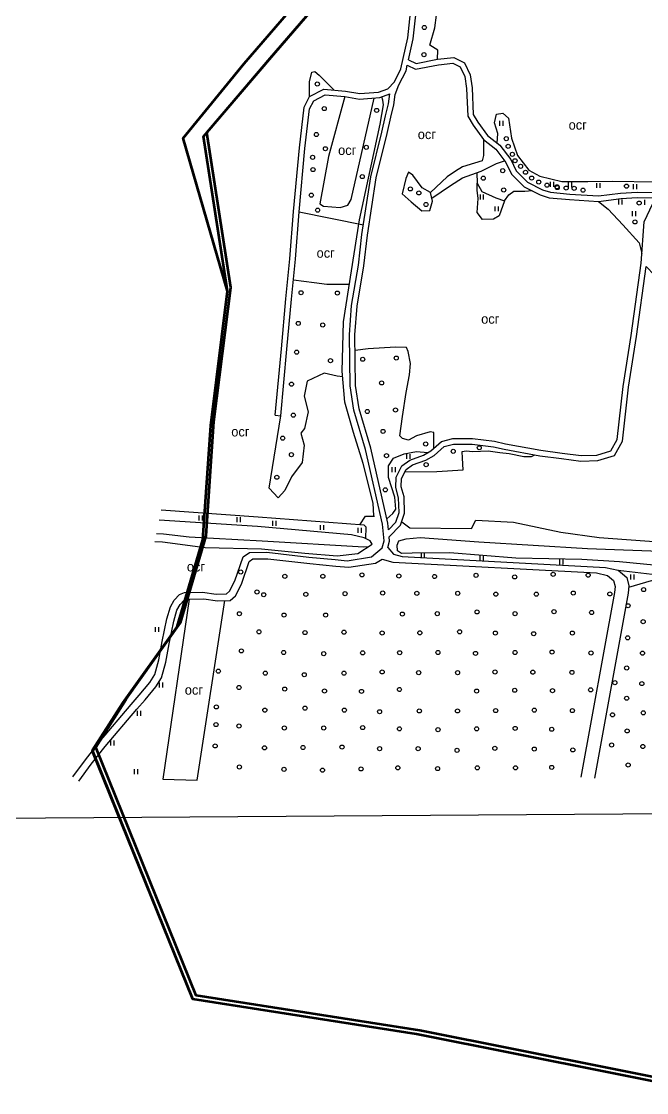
# Model space of a CAD drawing. Header units: millimetres. Extents: x 1378883 to 1389513, y 5662980 to 5673292.
# Drawn here: x 1385278 to 1385734, y 5663036 to 5663817 of the extents above; entities that cross this region are included whole.
import ezdxf

# ---------------------------------------------------------------- set-up
doc = ezdxf.new("R2010")
doc.units = ezdxf.units.MM
for name, color, linetype in [('вулиці', 7, 'Continuous'), ('КартаСкан', 252, 'Continuous'), ('межа по генплану', 7, 'Continuous')]:
    doc.layers.add(name, color=color, linetype=linetype)
picture_1 = doc.add_image_def('image1.tif', size_in_pixel=(29607, 29619))

msp = doc.modelspace()

# ---------------------------------------------------------------- linework, layer by layer
at = {"layer": 'вулиці', "color": 7}
for p, q in [((1385627.34, 5663740.48), (1385627.34, 5663744.08)), ((1385629.74, 5663740.48), (1385629.74, 5663744.08)), ((1385664.27, 5663696.12), (1385664.27, 5663699.72)), ((1385666.67, 5663696.12), (1385666.67, 5663699.72)), ((1385677.37, 5663695.89), (1385677.37, 5663699.49)), ((1385679.77, 5663695.89), (1385679.77, 5663699.49)), ((1385697.93, 5663695.21), (1385697.93, 5663698.81)), ((1385700.33, 5663695.21), (1385700.33, 5663698.81)), ((1385724.66, 5663694.37), (1385724.66, 5663697.97)), ((1385727.06, 5663694.37), (1385727.06, 5663697.97)), ((1385613.07, 5663686.85), (1385613.07, 5663690.45)), ((1385615.47, 5663686.85), (1385615.47, 5663690.45)), ((1385714.08, 5663683.1), (1385714.08, 5663686.7)), ((1385716.48, 5663683.1), (1385716.48, 5663686.7)), ((1385733.04, 5663682.91), (1385733.04, 5663686.51)), ((1385623.95, 5663678.19), (1385623.95, 5663681.79)), ((1385626.35, 5663678.19), (1385626.35, 5663681.79)), ((1385724.08, 5663674.62), (1385724.08, 5663678.22)), ((1385726.48, 5663674.62), (1385726.48, 5663678.22)), ((1385559.56, 5663497.74), (1385559.56, 5663501.34)), ((1385561.96, 5663497.74), (1385561.96, 5663501.34)), ((1385548.81, 5663488.23), (1385548.81, 5663491.83)), ((1385551.21, 5663488.23), (1385551.21, 5663491.83)), ((1385408.1, 5663452.96), (1385408.1, 5663456.56)), ((1385410.5, 5663452.96), (1385410.5, 5663456.56)), ((1385435.74, 5663451.65), (1385435.74, 5663455.25)), ((1385438.14, 5663451.65), (1385438.14, 5663455.25)), ((1385461.67, 5663449.04), (1385461.67, 5663452.64)), ((1385464.07, 5663449.04), (1385464.07, 5663452.64)), ((1385496.55, 5663445.98), (1385496.55, 5663449.58)), ((1385498.95, 5663445.98), (1385498.95, 5663449.58)), ((1385523.96, 5663443.89), (1385523.96, 5663447.49)), ((1385526.36, 5663443.89), (1385526.36, 5663447.49)), ((1385570.03, 5663425.98), (1385570.03, 5663429.58)), ((1385572.43, 5663425.98), (1385572.43, 5663429.58)), ((1385613, 5663423.67), (1385613, 5663427.27)), ((1385615.4, 5663423.67), (1385615.4, 5663427.27)), ((1385670.97, 5663420.89), (1385670.97, 5663424.49)), ((1385673.37, 5663420.89), (1385673.37, 5663424.49)), ((1385722.87, 5663409.97), (1385722.87, 5663413.57)), ((1385725.27, 5663409.97), (1385725.27, 5663413.57)), ((1385379.08, 5663331.19), (1385379.08, 5663334.79)), ((1385381.48, 5663331.19), (1385381.48, 5663334.79)), ((1385363.1, 5663310.59), (1385363.1, 5663314.19)), ((1385365.5, 5663310.59), (1385365.5, 5663314.19)), ((1385343.6, 5663288.96), (1385343.6, 5663292.56)), ((1385346, 5663288.96), (1385346, 5663292.56)), ((1385360.82, 5663267.98), (1385360.82, 5663271.58)), ((1385363.22, 5663267.98), (1385363.22, 5663271.58))]:
    msp.add_line(p, q, dxfattribs=at)
at = {"layer": 'вулиці', "color": 1}
for p, q in [((1385376.29, 5663371.67), (1385376.29, 5663375.27)), ((1385378.69, 5663371.67), (1385378.69, 5663375.27))]:
    msp.add_line(p, q, dxfattribs=at)
at = {"layer": 'вулиці', "color": 7}
for points in [[(1385545.65, 5663767.56), (1385550.43, 5663772.65), (1385555.11, 5663781.99), (1385560.11, 5663804.63), (1385563.39, 5663834.79), (1385564.04, 5663854.4), (1385563.83, 5663872.48), (1385567.33, 5663899.82), (1385568.42, 5663919.42), (1385573.65, 5663933.8), (1385585.64, 5663943.6), (1385605.3, 5663956.99), (1385629.51, 5663969.62), (1385643.68, 5663977.68), (1385655.23, 5663980.95), (1385663.74, 5663983.57), (1385672.75, 5663988.89), (1385671.53, 5663994.6)], [(1385560.68, 5663788.68), (1385564.07, 5663803.98), (1385567.38, 5663834.51), (1385568.04, 5663854.35), (1385567.83, 5663872.25), (1385571.31, 5663899.45), (1385572.38, 5663918.61), (1385577.03, 5663931.4), (1385588.04, 5663940.39), (1385607.36, 5663953.55), (1385631.42, 5663966.11), (1385645.23, 5663973.97), (1385656.36, 5663977.11), (1385665.36, 5663979.88), (1385681.56, 5663989.45)], [(1385581.87, 5663788.98), (1385581.99, 5663795.68), (1385576.32, 5663799.34), (1385579.98, 5663812), (1385582.32, 5663830.33), (1385583.65, 5663846.66), (1385589.99, 5663850.99), (1385610.67, 5663849.32), (1385630.35, 5663840.99), (1385639.02, 5663837.33), (1385639.26, 5663848.01)], [(1385559.79, 5663784.67), (1385565.77, 5663781.82), (1385582.48, 5663785.03), (1385593.07, 5663786.26), (1385598.38, 5663783.47), (1385601.74, 5663776.44), (1385603.02, 5663767.68), (1385603.85, 5663747.53), (1385607.85, 5663740.94), (1385615.26, 5663730.57), (1385624.29, 5663723.56), (1385631.74, 5663713.81), (1385635.77, 5663705.31), (1385645.12, 5663696.13), (1385656.8, 5663690.22), (1385663.31, 5663688.1), (1385677.99, 5663686.76), (1385699.33, 5663685.39), (1385715.64, 5663687.45), (1385727.53, 5663688.16), (1385746.46, 5663688.01)], [(1385560.68, 5663788.68), (1385566.31, 5663785.99), (1385581.87, 5663788.98), (1385593.84, 5663790.38), (1385601.42, 5663786.39), (1385605.61, 5663777.62), (1385607, 5663768.05), (1385607.8, 5663748.72), (1385611.19, 5663743.14), (1385618.18, 5663733.37), (1385627.15, 5663726.4), (1385635.18, 5663715.9), (1385639.08, 5663707.66), (1385647.48, 5663699.42), (1385658.33, 5663693.93), (1385664.12, 5663692.05), (1385678.3, 5663690.75), (1385699.21, 5663689.41), (1385715.27, 5663691.43), (1385727.42, 5663692.16), (1385746.24, 5663692.01)], [(1385488.6, 5663761.78), (1385488.56, 5663772.51), (1385490.07, 5663779.52), (1385492.35, 5663780.18), (1385495.48, 5663777.34), (1385506.56, 5663766.5)], [(1385551.02, 5663763.26), (1385553.74, 5663770.34), (1385558.9, 5663780.65), (1385559.79, 5663784.67)], [(1385315.99, 5663266.15), (1385325.1, 5663278.52), (1385335.4, 5663291.53), (1385358.47, 5663318.71), (1385364.38, 5663325.52), (1385372.1, 5663334.9), (1385375.74, 5663340.65), (1385378.72, 5663351.29), (1385381.11, 5663364.69), (1385384.57, 5663381.18), (1385387.04, 5663389.91), (1385389.78, 5663394.76), (1385393.66, 5663399.09), (1385397.37, 5663400.32), (1385410.47, 5663400.69), (1385420.54, 5663399.19), (1385427.95, 5663399.36), (1385430.25, 5663401.31), (1385434.04, 5663408.89), (1385440.06, 5663426.32), (1385444.65, 5663429.67), (1385457.28, 5663429.84), (1385488.08, 5663426.21), (1385507.08, 5663424.49), (1385515.89, 5663423.62), (1385533.68, 5663426.38), (1385541.45, 5663432.94), (1385542.84, 5663438.12), (1385541.74, 5663450.33), (1385529.35, 5663504.55), (1385520.81, 5663533.41), (1385518.14, 5663551), (1385517.61, 5663588.22), (1385519.21, 5663609.55), (1385524.2, 5663638.97), (1385526.69, 5663661.36), (1385533.29, 5663703.39), (1385541.29, 5663735.9), (1385543.93, 5663747.79), (1385546.05, 5663756.63), (1385547.06, 5663763.82)], [(1385463.52, 5663529.54), (1385468.02, 5663578.09), (1385471.31, 5663614.51), (1385474.25, 5663643.58), (1385476.84, 5663678.07), (1385481.18, 5663724.37), (1385484.55, 5663754.14), (1385488.6, 5663761.78), (1385499.04, 5663767.22), (1385514.85, 5663765.71), (1385525.23, 5663764.04), (1385538.86, 5663765), (1385545.65, 5663767.56)], [(1385467.5, 5663529.17), (1385472.01, 5663577.72), (1385475.29, 5663614.13), (1385478.24, 5663643.23), (1385480.83, 5663677.74), (1385485.16, 5663723.96), (1385488.44, 5663752.94), (1385491.55, 5663758.81), (1385499.84, 5663763.12), (1385514.34, 5663761.74), (1385525.05, 5663760.02), (1385539.73, 5663761.05), (1385547.06, 5663763.82)], [(1385546.13, 5663446.19), (1385545.7, 5663450.96), (1385533.22, 5663505.56), (1385524.72, 5663534.28), (1385522.14, 5663551.33), (1385521.62, 5663588.1), (1385523.19, 5663609.06), (1385528.17, 5663638.41), (1385530.66, 5663660.82), (1385537.21, 5663702.6), (1385545.19, 5663734.99), (1385547.82, 5663746.89), (1385549.98, 5663755.89), (1385551.02, 5663763.26)], [(1385514.34, 5663761.74), (1385502.26, 5663718.18), (1385495.97, 5663683.67), (1385498.61, 5663681.84), (1385510.76, 5663681.03), (1385516.44, 5663682.65), (1385518.87, 5663686.9), (1385535.52, 5663760.75)], [(1385535.43, 5663456.24), (1385534.83, 5663465.58), (1385527.64, 5663494.39), (1385520.68, 5663516.94), (1385514.13, 5663539.17), (1385512.39, 5663561.6), (1385513.29, 5663597.55), (1385524.92, 5663671.91), (1385539.98, 5663741.78), (1385542.5, 5663755.7), (1385542.06, 5663759.08), (1385541.12, 5663761.58)], [(1385625.33, 5663727.81), (1385625.9, 5663734.99), (1385623.5, 5663742.57), (1385624.9, 5663748.95), (1385629.49, 5663749.75), (1385633.49, 5663746.16), (1385635.88, 5663731.4), (1385640.27, 5663718.83), (1385648.46, 5663708.06), (1385656.44, 5663703.88), (1385672.41, 5663699.89), (1385691.37, 5663699.89), (1385709.74, 5663700.09), (1385740.57, 5663699.67), (1385771.74, 5663700.01)], [(1385615.26, 5663730.57), (1385615.36, 5663718.95), (1385614.49, 5663714.95), (1385608.73, 5663713.32), (1385599.97, 5663710.57), (1385594.96, 5663707.44), (1385588.83, 5663703.32), (1385576.82, 5663691.82), (1385570.68, 5663695.32), (1385563.8, 5663704.44), (1385560.67, 5663706.69), (1385558.67, 5663702.07), (1385556.04, 5663690.81), (1385562.67, 5663685.01), (1385570.31, 5663678.51), (1385576.32, 5663678.76), (1385578.19, 5663685.64), (1385576.82, 5663691.82)], [(1385577.71, 5663687.81), (1385591.21, 5663696.89), (1385600.09, 5663702.52), (1385613.61, 5663707.39), (1385624.87, 5663713.14), (1385630.78, 5663715.07)], [(1385610.54, 5663706.29), (1385610.73, 5663698.64), (1385614.11, 5663692.64), (1385624.25, 5663688.01), (1385630.63, 5663685.89), (1385633.76, 5663690.14), (1385637.39, 5663692.89), (1385645.4, 5663692.89), (1385650.83, 5663693.24)], [(1385630.63, 5663685.89), (1385626.75, 5663675.01), (1385622.62, 5663672.51), (1385614.73, 5663672.26), (1385610.73, 5663677.26), (1385611.48, 5663687.51), (1385610.73, 5663693.64), (1385610.73, 5663698.64)], [(1385699.33, 5663685.39), (1385706.19, 5663679.85), (1385716.97, 5663668.28), (1385728.75, 5663655.12), (1385730.88, 5663647.57)], [(1385480.83, 5663677.74), (1385527.8, 5663668.4)], [(1385546.13, 5663446.19), (1385551.38, 5663451.68), (1385553.78, 5663458.74), (1385553.46, 5663469.48), (1385551.38, 5663476.86), (1385551.7, 5663484.56), (1385555.71, 5663492.74), (1385561.65, 5663496.91), (1385571.6, 5663500.6), (1385577.06, 5663503.64), (1385584.81, 5663510.45), (1385592.99, 5663512.54), (1385607.44, 5663512.54), (1385623.33, 5663510.61), (1385631.36, 5663508.69), (1385657.11, 5663504.03), (1385672.84, 5663501.94), (1385686.49, 5663500.18), (1385698.04, 5663500.5), (1385708.16, 5663503.71), (1385712.84, 5663511.92), (1385717.17, 5663550.57), (1385722.97, 5663587.58), (1385730.34, 5663640.5), (1385732.6, 5663670.44), (1385738.89, 5663683.9)], [(1385546.6, 5663440.9), (1385554.88, 5663449.56), (1385557.8, 5663458.13), (1385557.45, 5663470.1), (1385555.4, 5663477.33), (1385555.66, 5663483.55), (1385558.85, 5663490.05), (1385563.52, 5663493.34), (1385573.28, 5663496.95), (1385579.38, 5663500.36), (1385586.72, 5663506.82), (1385593.49, 5663508.54), (1385607.2, 5663508.54), (1385622.62, 5663506.67), (1385630.53, 5663504.77), (1385656.49, 5663500.08), (1385672.32, 5663497.98), (1385686.28, 5663496.17), (1385698.72, 5663496.52), (1385710.86, 5663500.37), (1385716.72, 5663510.66), (1385721.14, 5663550.04), (1385726.92, 5663586.99), (1385734.02, 5663637.92)], [(1385734.02, 5663637.92), (1385740.11, 5663631.72), (1385764.06, 5663622.15), (1385769.51, 5663608.53), (1385775.55, 5663592.29), (1385785.43, 5663584.09), (1385792.47, 5663577.22), (1385794.19, 5663551.66), (1385797.11, 5663533.32), (1385803.13, 5663518.91), (1385810.44, 5663508.21), (1385819.45, 5663493.26), (1385830.85, 5663478.48), (1385845.81, 5663465.74), (1385862.88, 5663458.03), (1385883.45, 5663456.67), (1385894.84, 5663453.27), (1385903.52, 5663443.25), (1385912.02, 5663436.62), (1385922.96, 5663432.29), (1385937.08, 5663426.41)], [(1385476.71, 5663628.2), (1385491.99, 5663626.34), (1385501.21, 5663625.02), (1385517.59, 5663625.05)], [(1385579.11, 5663505.45), (1385579.21, 5663516.9), (1385576.35, 5663517.48), (1385566.48, 5663514.5), (1385560.63, 5663511.52), (1385556.39, 5663512.55), (1385554.44, 5663514.5), (1385556.27, 5663528.59), (1385559.03, 5663546.09), (1385561.44, 5663559.15), (1385562.24, 5663567.29), (1385560.52, 5663576.12), (1385559.13, 5663578.94), (1385551.1, 5663579.28), (1385531.37, 5663578.02), (1385521.78, 5663576.77)], [(1385512.7, 5663557.68), (1385508.61, 5663558.02), (1385499.18, 5663560.26), (1385486.84, 5663554.43), (1385484.59, 5663543.44), (1385487.51, 5663532), (1385484.82, 5663519.89), (1385482.12, 5663516.53), (1385484.59, 5663507.78), (1385483.25, 5663495.22), (1385475.37, 5663484.79), (1385470.43, 5663474.7), (1385465.72, 5663469.32), (1385458.97, 5663476.51), (1385467.5, 5663529.17)], [(1385463.52, 5663529.54), (1385467.5, 5663529.17)], [(1385549.2, 5663457.89), (1385551.4, 5663461.17), (1385550.66, 5663469.78), (1385546.05, 5663484.3), (1385546.05, 5663492.78), (1385549.72, 5663498.4), (1385557.63, 5663501.49), (1385566.46, 5663503.21), (1385574.72, 5663502.34)], [(1385558.02, 5663488.37), (1385581.43, 5663488.67), (1385600.58, 5663489.72), (1385600.05, 5663498.27), (1385599.87, 5663503.12), (1385602.78, 5663503.56), (1385607.57, 5663503.13), (1385618.87, 5663503.74), (1385627.28, 5663502.43), (1385634.16, 5663501.63), (1385644.83, 5663499.52), (1385650.48, 5663499.52), (1385652.85, 5663500.74)], [(1385529.52, 5663439.67), (1385529.91, 5663447.97), (1385528.41, 5663449.55), (1385451.09, 5663455.2), (1385380.3, 5663460.3)], [(1385549.2, 5663457.89), (1385544.99, 5663454.08), (1385544.99, 5663454.08)], [(1385375.7, 5663437.59), (1385381.36, 5663437.36), (1385412.37, 5663433.26), (1385453.54, 5663432.27), (1385485.15, 5663429.05), (1385508.65, 5663427.04), (1385523.62, 5663428.76), (1385534.08, 5663435.66), (1385532.74, 5663438.06), (1385528.32, 5663440.27), (1385519.12, 5663442.56), (1385450.66, 5663448.47), (1385378.85, 5663453.15)], [(1385525.13, 5663449.79), (1385529.41, 5663456.16), (1385535.87, 5663456.16)], [(1385555.7, 5663451.96), (1385561.62, 5663447.45), (1385606.49, 5663446.95), (1385609.71, 5663453.09), (1385637.19, 5663451.63), (1385671.7, 5663444.32), (1385699.64, 5663440.45), (1385742.86, 5663437.4), (1385816.51, 5663432.69), (1385854.8, 5663431.51), (1385886.98, 5663429.17), (1385942.52, 5663426.11), (1386017.46, 5663422.36), (1386080.81, 5663419.98), (1386146.81, 5663416.45), (1386195.63, 5663413.23)], [(1385376.88, 5663443.41), (1385381.99, 5663443.07), (1385400.85, 5663440.98), (1385453.98, 5663438.17), (1385528.22, 5663433.8), (1385531.52, 5663433.98)], [(1385545.67, 5663433.21), (1385546.88, 5663437.77), (1385546.6, 5663440.9)], [(1385774.6, 5663416.95), (1385714.52, 5663422.66), (1385687.1, 5663424.43), (1385638.94, 5663425.52), (1385590.87, 5663429.43), (1385563.27, 5663429.08), (1385555.52, 5663428.83), (1385552.77, 5663430.68), (1385552.47, 5663434.98), (1385553.73, 5663438.1), (1385559.08, 5663439.58), (1385569.24, 5663440.39), (1385612.05, 5663437.44), (1385691.16, 5663432.57), (1385750.45, 5663430.34)], [(1385545.67, 5663433.21), (1385549.78, 5663428.42), (1385556.01, 5663426.61), (1385704.22, 5663418.73), (1385713.52, 5663416.66), (1385719.86, 5663411.37), (1385721.41, 5663405.17), (1385720.76, 5663400), (1385696.33, 5663265.24)], [(1385320.31, 5663262.99), (1385329.38, 5663275.3), (1385339.59, 5663288.21), (1385362.61, 5663315.31), (1385368.53, 5663322.14), (1385376.45, 5663331.76), (1385380.53, 5663338.22), (1385383.73, 5663349.6), (1385386.14, 5663363.14), (1385389.56, 5663379.43), (1385391.86, 5663387.57), (1385394.15, 5663391.63), (1385397.03, 5663394.83), (1385399.17, 5663395.55), (1385411.33, 5663395.89), (1385421.39, 5663394.39), (1385430.56, 5663394.61), (1385434.56, 5663397.99), (1385438.84, 5663406.55), (1385444.53, 5663423.03), (1385447.08, 5663424.9), (1385458.17, 5663425.05), (1385488.76, 5663421.44), (1385507.8, 5663419.71), (1385517.1, 5663418.8), (1385536.5, 5663421.81), (1385541.49, 5663424.83)], [(1385541.49, 5663424.83), (1385541.49, 5663424.83), (1385549.31, 5663422.56), (1385697.65, 5663414.67), (1385705.68, 5663412.89), (1385710.26, 5663409.06), (1385711.32, 5663404.85), (1385710.78, 5663400.53), (1385686.37, 5663265.88)], [(1385713.52, 5663416.66), (1385742.44, 5663413.2)], [(1385721.3, 5663404.35), (1385737.78, 5663409.07), (1385771.37, 5663401.18), (1385785.48, 5663399), (1385795.95, 5663397.66), (1385814.59, 5663396.15), (1385843.15, 5663393.13), (1385855.24, 5663394.14), (1385858.94, 5663401.69), (1385860.31, 5663403.49)], [(1385400.67, 5663395.59), (1385381.46, 5663264.37), (1385406.56, 5663263.73), (1385426.7, 5663394.52)]]:
    msp.add_lwpolyline(points, dxfattribs=at)
for centre in [(1385572.24, 5663812.11), (1385571.94, 5663792.37), (1385494.18, 5663770.95), (1385499.22, 5663753.05), (1385537.43, 5663751.72), (1385493.53, 5663734.13), (1385631.97, 5663731.16), (1385500.1, 5663723.77), (1385529.88, 5663724.79), (1385633.34, 5663725.51), (1385490.75, 5663717.5), (1385636.43, 5663719.69), (1385638.31, 5663715.06), (1385491.05, 5663708.61), (1385629.39, 5663707.79), (1385642.42, 5663710.95), (1385646.02, 5663706.67), (1385526.96, 5663703.5), (1385615.16, 5663702.31), (1385650.48, 5663702.39), (1385655.62, 5663699.48), (1385562.06, 5663694.49), (1385568.22, 5663691.6), (1385630.07, 5663693.75), (1385661.62, 5663697.26), (1385668.99, 5663696.06), (1385669.13, 5663695.47), (1385675.64, 5663695.12), (1385681.47, 5663694.95), (1385687.98, 5663693.58), (1385719.62, 5663696.55), (1385489.81, 5663689.96), (1385573.41, 5663683.15), (1385728.88, 5663684.17), (1385494.36, 5663679), (1385725.8, 5663670.47), (1385482.32, 5663618.83), (1385508.82, 5663618.6), (1385480.3, 5663596.5), (1385498.15, 5663595.38), (1385479.07, 5663575.56), (1385503.76, 5663569.39), (1385527.33, 5663570.41), (1385551.74, 5663571.23), (1385475.36, 5663552.23), (1385541.04, 5663553.14), (1385476.71, 5663529.63), (1385530.62, 5663532.32), (1385551.19, 5663533.41), (1385468.99, 5663512.9), (1385542.14, 5663517.79), (1385573.22, 5663508.64), (1385593.28, 5663503.27), (1385612.25, 5663505.88), (1385475.28, 5663500.89), (1385544.64, 5663500.12), (1385573.52, 5663493.55), (1385464.66, 5663484.42), (1385543.78, 5663475.25), (1385438.34, 5663415.37), (1385470.52, 5663412.2), (1385498.23, 5663412.26), (1385526.69, 5663413.26), (1385553.63, 5663412.46), (1385579.67, 5663412.11), (1385609.96, 5663412.91), (1385638.09, 5663411.78), (1385666.14, 5663413.69), (1385691.65, 5663413.05), (1385732.1, 5663402.57), (1385450.23, 5663400.81), (1385455.12, 5663398.77), (1385485.83, 5663399.1), (1385514.42, 5663399.56), (1385541.84, 5663400.04), (1385566.76, 5663399.85), (1385596.57, 5663399.85), (1385624.38, 5663399.19), (1385653.87, 5663399.19), (1385680.81, 5663399.99), (1385707.47, 5663399.37), (1385610.67, 5663386.29), (1385666.78, 5663386.45), (1385720.78, 5663390.78), (1385437.36, 5663384.93), (1385469.95, 5663383.96), (1385500.23, 5663383.96), (1385556.24, 5663384.72), (1385581.66, 5663385.02), (1385638.41, 5663385.02), (1385694.2, 5663385.82), (1385731.78, 5663379.16), (1385451.59, 5663371.78), (1385485.22, 5663371.2), (1385513.63, 5663371.49), (1385541.47, 5663370.91), (1385568.91, 5663371.01), (1385597.92, 5663371.8), (1385624.06, 5663370.85), (1385680.17, 5663370.85), (1385651.96, 5663370.37), (1385720.46, 5663367.37), (1385438.84, 5663357.88), (1385469.57, 5663356.72), (1385498.85, 5663355.85), (1385527.26, 5663356.43), (1385554.25, 5663356.51), (1385582.14, 5663356.67), (1385609.56, 5663356.04), (1385638.41, 5663356.67), (1385665.35, 5663356.99), (1385693.72, 5663356.35), (1385731.3, 5663356.22), (1385422.02, 5663343.11), (1385456.23, 5663341.66), (1385484.64, 5663340.5), (1385513.63, 5663341.66), (1385541.47, 5663342.53), (1385568.11, 5663342.02), (1385596.49, 5663342.02), (1385623.74, 5663342.5), (1385651.32, 5663342.34), (1385679.85, 5663342.18), (1385719.77, 5663345.42), (1385711.16, 5663334.74), (1385730.8, 5663334.05), (1385437.1, 5663331.23), (1385470.44, 5663330.07), (1385499.43, 5663328.63), (1385526.39, 5663328.34), (1385554.07, 5663329.75), (1385610.31, 5663328.6), (1385638.14, 5663329.18), (1385665.68, 5663328.89), (1385693.52, 5663329.47), (1385420.57, 5663317.04), (1385485.22, 5663316.17), (1385719.77, 5663323.39), (1385455.94, 5663314.72), (1385513.92, 5663314.72), (1385539.57, 5663313.53), (1385568.56, 5663314.11), (1385596.39, 5663314.11), (1385624.23, 5663314.4), (1385652.35, 5663314.69), (1385680.18, 5663314.4), (1385709.46, 5663311.3), (1385731.86, 5663312.73), (1385420.29, 5663304.16), (1385437.1, 5663303.14), (1385470.15, 5663301.69), (1385498.85, 5663301.69), (1385527.26, 5663301.98), (1385554.07, 5663301.08), (1385582.19, 5663300.5), (1385610.31, 5663301.08), (1385638.43, 5663301.37), (1385665.11, 5663300.79), (1385720.13, 5663299.58), (1385419.7, 5663288.65), (1385455.65, 5663287.2), (1385483.77, 5663287.49), (1385512.18, 5663287.78), (1385539.57, 5663286.6), (1385567.69, 5663286.6), (1385596.11, 5663285.44), (1385623.65, 5663286.89), (1385652.35, 5663286.31), (1385680.47, 5663285.73), (1385708.75, 5663289.27), (1385731.51, 5663288.21), (1385437.39, 5663273.3), (1385469.86, 5663271.56), (1385497.98, 5663270.98), (1385526.1, 5663271.85), (1385552.91, 5663272.69), (1385581.9, 5663272.11), (1385610.89, 5663272.69), (1385638.72, 5663272.69), (1385665.11, 5663272.98), (1385720.84, 5663274.71)]:
    msp.add_circle(centre, 1.49, dxfattribs=at)
at = {"layer": 'межа по генплану', "color": 3, "lineweight": 70}
for points in [[(1386772.63, 5663043.84), (1386545.85, 5663061.83), (1386393.01, 5663071.8), (1386143.25, 5663060.79), (1385828.95, 5663036.06), (1385779.94, 5663036.03), (1385566.58, 5663078.55), (1385403.44, 5663103.99), (1385330.16, 5663285.53), (1385352.33, 5663319.97), (1385392, 5663375.43), (1385410.64, 5663438.79), (1385416.42, 5663522.23), (1385428.63, 5663619.99), (1385396.42, 5663731.41), (1385440.78, 5663786.02), (1385500.89, 5663855.5), (1385555.76, 5663897.55), (1385638.14, 5663971.95), (1385570.01, 5664147.97), (1385565.05, 5664208.41), (1385485.57, 5664373.12), (1385497.5, 5664776.96), (1385277.03, 5664898.87)], [(1386772.63, 5663043.84), (1386545.85, 5663061.83), (1386393.01, 5663071.8), (1386143.25, 5663060.79), (1385828.95, 5663036.06), (1385779.94, 5663036.03), (1385566.58, 5663078.55), (1385403.44, 5663103.99), (1385330.27, 5663284.91), (1385352.33, 5663319.97), (1385392, 5663375.43), (1385410.64, 5663438.79), (1385416.42, 5663522.23), (1385428.63, 5663619.99), (1385411.2, 5663732.79), (1385459.8, 5663789.7), (1385515.19, 5663854.08), (1385574.63, 5663928.59), (1385638.14, 5663971.95), (1385559.93, 5664141.19), (1385535.72, 5664203.07), (1385466.19, 5664376.6), (1385476.32, 5664769.48), (1385245.26, 5664881.57)], [(1386772.63, 5663043.84), (1386545.85, 5663061.83), (1386393.01, 5663071.8), (1386143.25, 5663060.79), (1385828.95, 5663036.06), (1385779.94, 5663036.03), (1385566.58, 5663078.55), (1385403.44, 5663103.99), (1385330.27, 5663284.91), (1385352.33, 5663319.97), (1385392, 5663375.43), (1385410.64, 5663438.79), (1385416.42, 5663522.23), (1385428.63, 5663619.99), (1385411.2, 5663732.79), (1385459.8, 5663789.7), (1385515.19, 5663854.08), (1385574.63, 5663928.59), (1385638.14, 5663971.95), (1385559.93, 5664141.19), (1385535.72, 5664203.07), (1385466.19, 5664376.6), (1385476.32, 5664769.48), (1385245.26, 5664881.57)]]:
    msp.add_lwpolyline(points, dxfattribs=at)
at = {"layer": 'межа по генплану', "color": 5, "lineweight": 70}
msp.add_lwpolyline([(1386772.63, 5663043.84), (1386545.85, 5663061.83), (1386393.01, 5663071.8), (1386143.25, 5663060.79), (1385828.95, 5663036.06), (1385779.94, 5663036.03), (1385566.58, 5663078.55), (1385403.44, 5663103.99), (1385330.27, 5663284.91), (1385352.33, 5663319.97), (1385392, 5663375.43), (1385410.64, 5663438.79), (1385416.42, 5663522.23), (1385428.63, 5663619.99), (1385411.2, 5663732.79), (1385459.8, 5663789.7), (1385515.19, 5663854.08), (1385574.63, 5663928.59), (1385638.14, 5663971.95), (1385559.93, 5664141.19), (1385535.72, 5664203.07), (1385466.19, 5664376.6), (1385476.32, 5664769.48), (1385245.26, 5664881.57)], dxfattribs=at)
msp.add_lwpolyline([(1386772.63, 5663043.84), (1386545.85, 5663061.83), (1386393.01, 5663071.8), (1386143.25, 5663060.79), (1385828.95, 5663036.06), (1385779.94, 5663036.03), (1385566.58, 5663078.55), (1385403.44, 5663103.99), (1385330.27, 5663284.91), (1385352.33, 5663319.97), (1385392, 5663375.43), (1385410.64, 5663438.79), (1385416.42, 5663522.23), (1385428.63, 5663619.99), (1385411.2, 5663732.79), (1385459.8, 5663789.7), (1385515.19, 5663854.08), (1385574.63, 5663928.59), (1385638.14, 5663971.95), (1385559.93, 5664141.19), (1385535.72, 5664203.07), (1385466.19, 5664376.6), (1385476.32, 5664769.48), (1385245.26, 5664881.57)], dxfattribs=at)
at = {"layer": 'межа по генплану', "color": 2, "lineweight": 70}
msp.add_lwpolyline([(1386772.63, 5663043.84), (1386545.85, 5663061.83), (1386393.01, 5663071.8), (1386143.25, 5663060.79), (1385828.95, 5663036.06), (1385779.94, 5663036.03), (1385566.58, 5663078.55), (1385403.44, 5663103.99), (1385330.27, 5663284.91), (1385352.33, 5663319.97), (1385392, 5663375.43), (1385410.64, 5663438.79), (1385416.42, 5663522.23), (1385428.63, 5663619.99), (1385411.2, 5663732.79), (1385459.8, 5663789.7), (1385515.19, 5663854.08), (1385574.63, 5663928.59), (1385638.14, 5663971.95), (1385559.93, 5664141.19), (1385535.72, 5664203.07), (1385466.19, 5664376.6), (1385476.32, 5664769.48), (1385245.26, 5664881.57)], dxfattribs=at)
at = {"layer": 'межа по генплану', "color": 1, "lineweight": 70}
msp.add_lwpolyline([(1386775.04, 5663046.64), (1386548.26, 5663064.63), (1386395.42, 5663074.6), (1386145.66, 5663063.59), (1385831.36, 5663038.87), (1385782.34, 5663038.83), (1385568.99, 5663081.35), (1385405.85, 5663106.79), (1385332.68, 5663287.71), (1385354.73, 5663322.77), (1385394.4, 5663378.23), (1385413.04, 5663441.6), (1385418.82, 5663525.04), (1385431.03, 5663622.79), (1385413.61, 5663735.59), (1385462.21, 5663792.5), (1385517.6, 5663856.88), (1385577.03, 5663931.4), (1385640.55, 5663974.75), (1385562.34, 5664143.99), (1385538.12, 5664205.87), (1385468.59, 5664379.4), (1385478.73, 5664772.28), (1385247.67, 5664884.37)], dxfattribs=at)

# ---------------------------------------------------------------- texts
at = {"layer": 'вулиці', "color": 7}
for p in [(1385677.43, 5663737.69), (1385567.42, 5663730.82), (1385509.33, 5663719.26), (1385493.64, 5663644.38), (1385613.65, 5663596.29), (1385431.43, 5663514.14), (1385399.05, 5663415.78), (1385397.54, 5663325.97)]:
    msp.add_text('осг', height=7, dxfattribs=at).set_placement(p)

# ---------------------------------------------------------------- pictures from other files: only their frames are drawn
at = {"layer": 'КартаСкан'}
image = msp.add_image(picture_1, insert=(1378952.03, 5663192.31), size_in_units=(10026.9, 10030.97), rotation=0.395435, dxfattribs=at)
image.dxf.flags = 15

doc.saveas('drawing.dxf')
